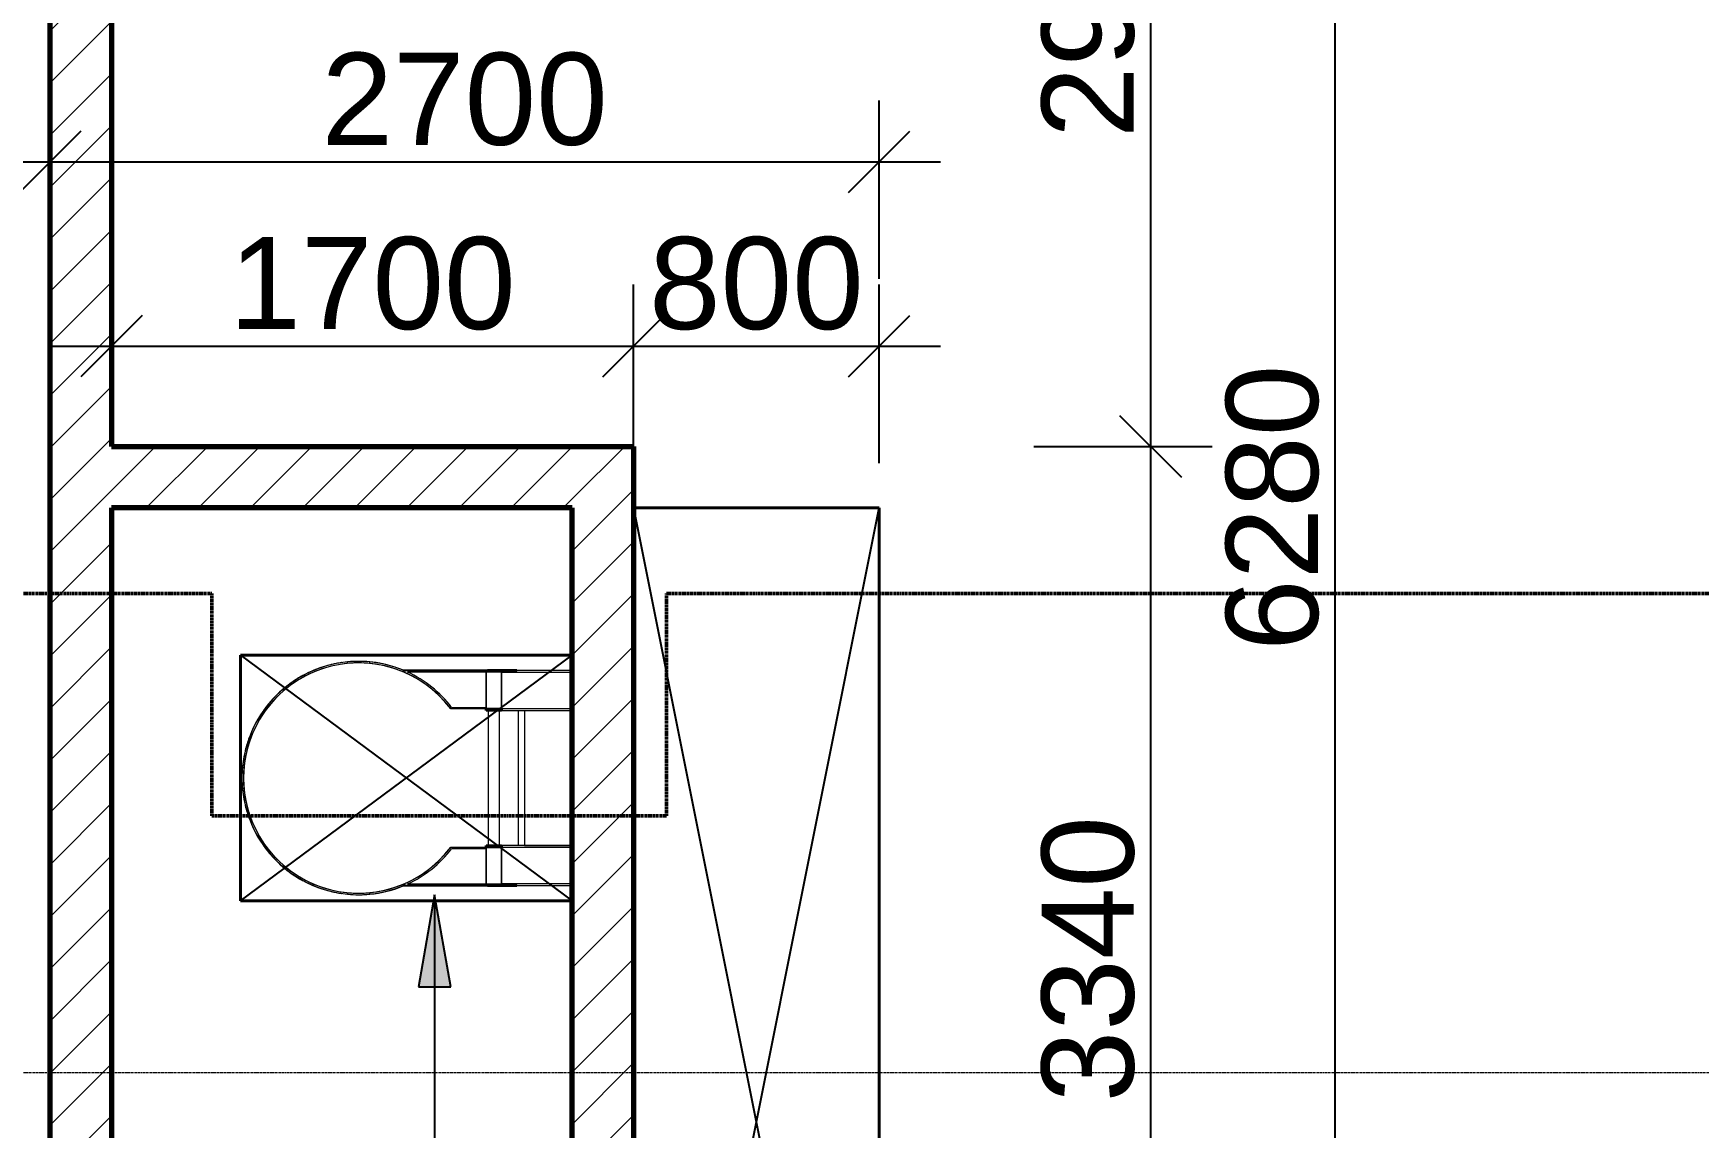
# Model space of a CAD drawing. Header units: millimetres. Extents: x -725999 to -647408, y -21008 to 19019.
# Drawn here: x -670717 to -665294, y 3400 to 6964 of the extents above; entities that cross this region are included whole.
import ezdxf
from ezdxf.xclip import XClip

# ---------------------------------------------------------------- set-up
doc = ezdxf.new("R2010")
doc.units = ezdxf.units.MM
doc.header["$XCLIPFRAME"] = 0
doc.linetypes.add('DPA_Grid _ Level 100', pattern=[10, 5.5, -1.6, 1.3, -1.6])
for name, color, linetype, lineweight in [('_ _ A-DETL-OPENING', 1, 'Continuous', 25), ('A-ANNO-DIMS', 1, 'Continuous', 9), ('A-FLOR-E', 2, 'Continuous', 35), ('A-GENM', 1, 'Continuous', 9), ('A-GENM-IDEN', 3, 'Continuous', 25), ('A-WALL', 5, 'Continuous', 35), ('A-WALL-PATT', 1, 'Continuous', 9), ('G-ANNO-SECL', 3, 'Continuous', 9), ('S-GRID', 251, 'Continuous', 9), ('WALL-E', 2, 'Continuous', 9)]:
    doc.layers.add(name, color=color, linetype=linetype, lineweight=lineweight)
doc.styles.add('Arial_2', font='arial.ttf', dxfattribs={"height": 300})
doc.dimstyles.new('DPA-DIM-3_0_T-T', dxfattribs={"dimscale": 304.8, "dimtxt": 306.07782, "dimasz": 0.656168, "dimexe": 0.656168, "dimexo": 0.0625, "dimgap": 0.164042, "dimtad": 1, "dimdec": 0, "dimzin": 0, "dimdsep": 46, "dimtxsty": 'Arial_2', "dimblk1": 'OBLIQUE', "dimblk2": 'OBLIQUE', "dimsah": 1, "dimcen": 0.09, "dimdle": 0.656168, "dimadec": 8, "dimazin": 0, "dimtfac": 1, "dimtdec": 4, "dimtix": 1, "dimtmove": 0, "dimatfit": 3, "dimfxl": 1.312336, "dimfxlon": 1, "dimtvp": 1, "dimtolj": 1, "dimtzin": 0, "dimarcsym": 2})
pattern_1 = [(45, (0, 0), (-84.852814, 84.852814), [])]

# ---------------------------------------------------------------- blocks, each defined once
blk = doc.blocks.new('DPA_GM-Cage Ladder - H8300 with Protection Ring-8198776-4283-01 ENLARGED LOWER PLATFORM LEVEL - REFLECTED CEILING PLAN - SHEET 4')
at = {"layer": 'A-GENM'}
for p, q in [((90, 1143.4), (89.5, 1148.3)), ((160.5, 1148.3), (160, 1143.4)), ((-253.3, 805.5), (-248.4, 805)), ((498.4, 805), (503.3, 805.5)), ((-248.4, 735), (-253.3, 734.5)), ((503.3, 734.5), (498.4, 735)), ((-227.5, 350.4), (-227.5, 628.1)), ((-225, 305), (-225, 622)), ((-225, 305), (-225, 622)), ((-225, 305), (-225, 622)), ((-225, 305), (-225, 622)), ((-220, 610.7), (-220, 355)), ((-220, 610.7), (-220, 355)), ((-220, 610.7), (-220, 305)), ((-220, 610.7), (-220, 355)), ((470, 355), (470, 610.7)), ((470, 355), (470, 610.7)), ((470, 305), (470, 610.7)), ((470, 355), (470, 610.7)), ((475, 622), (475, 305)), ((475, 622), (475, 305)), ((475, 622), (475, 305)), ((475, 622), (475, 305)), ((477.5, 628.1), (477.5, 350.4)), ((-105, 355.7), (-105, 467.5)), ((-105, 355.7), (-105, 467.5)), ((-105, 355), (-105, 467.5)), ((-105, 355.7), (-105, 467.5)), ((-100, 470), (-100, 355.7)), ((-100, 470), (-100, 355.7)), ((-100, 470), (-100, 355)), ((-100, 470), (-100, 355.7)), ((350, 355.7), (350, 470)), ((350, 355.7), (350, 470)), ((350, 355), (350, 470)), ((350, 355.7), (350, 470)), ((355, 467.5), (355, 355.7)), ((355, 467.5), (355, 355.7)), ((355, 467.5), (355, 355)), ((355, 467.5), (355, 355.7)), ((-225, 350.4), (-227.5, 350.4)), ((-227.5, 350.4), (-227.5, 255)), ((-225, 305), (-225, 355)), ((-225, 305), (-225, 355)), ((-225, 305), (-225, 355)), ((-225, 355), (-100, 355)), ((-225, 305), (-225, 355)), ((-225, 350.1), (-225, 355)), ((-225, 355), (-225, 305)), ((-225, 337.7), (-225, 349.2)), ((-225, 318), (-225, 332)), ((-220, 355), (-101.1, 355)), ((-220, 355), (-101.1, 355)), ((-220, 355), (-101.1, 355)), ((-101.1, 355), (-220, 355)), ((-101.1, 355), (-105, 355)), ((-101.1, 355), (-105, 355)), ((-100, 355), (-105, 355)), ((-101.1, 355), (-105, 355)), ((-100, 355), (-100, 305)), ((-100, 355), (-100, 305)), ((-100, 355), (-100, 305)), ((-100, 355), (-100, 305)), ((-100, 355), (-100, 305)), ((-100, 305), (-100, 355)), ((-95, 355), (-100, 355)), ((-95, 355), (-95, 305)), ((-95, 347.5), (345, 347.5)), ((-95, 347.5), (345, 347.5)), ((-95, 347.5), (345, 347.5)), ((-95, 347.5), (345, 347.5)), ((-95, 347.5), (345, 347.5)), ((-95, 347.5), (345, 347.5)), ((-95, 347.5), (345, 347.5)), ((-95, 347.5), (345, 347.5)), ((-95, 347.5), (345, 347.5)), ((-95, 347.5), (345, 347.5)), ((-95, 347.5), (345, 347.5)), ((-95, 347.5), (345, 347.5)), ((-95, 347.5), (345, 347.5)), ((-95, 347.5), (345, 347.5)), ((-95, 347.5), (345, 347.5)), ((-95, 347.5), (345, 347.5)), ((-95, 347.5), (345, 347.5)), ((-95, 347.5), (345, 347.5)), ((-95, 347.5), (345, 347.5)), ((-95, 347.5), (345, 347.5)), ((-95, 347.5), (345, 347.5)), ((-95, 321.5), (-95, 346.9)), ((-95, 346.9), (-95, 321.5)), ((-95, 321.5), (-95, 346.9)), ((-95, 346.9), (-95, 321.5)), ((-95, 321.5), (-95, 346.9)), ((-95, 346.9), (-95, 321.5)), ((-95, 321.5), (-95, 346.9)), ((-95, 346.9), (-95, 321.5)), ((-95, 321.5), (-95, 346.9)), ((-95, 346.9), (-95, 321.5)), ((-95, 321.5), (-95, 346.9)), ((-95, 346.9), (-95, 321.5)), ((-95, 321.5), (-95, 346.9)), ((-95, 346.9), (-95, 321.5)), ((-95, 321.5), (-95, 346.9)), ((-95, 346.9), (-95, 321.5)), ((-95, 321.5), (-95, 346.9)), ((-95, 346.9), (-95, 321.5)), ((-95, 321.5), (-95, 346.9)), ((-95, 346.9), (-95, 321.5)), ((-95, 321.5), (-95, 346.9)), ((-95, 346.9), (-95, 321.5)), ((-95, 321.5), (-95, 346.9)), ((-95, 346.9), (-95, 321.5)), ((-95, 321.5), (-95, 346.9)), ((-95, 346.9), (-95, 321.5)), ((-95, 321.5), (-95, 346.9)), ((-95, 346.9), (-95, 321.5)), ((-95, 321.5), (-95, 346.9)), ((-95, 346.9), (-95, 321.5)), ((-95, 321.5), (-95, 346.9)), ((-95, 346.9), (-95, 321.5)), ((-95, 321.5), (-95, 346.9)), ((-95, 346.9), (-95, 321.5)), ((-95, 321.5), (-95, 346.9)), ((-95, 346.9), (-95, 321.5)), ((-95, 321.5), (-95, 346.9)), ((-95, 346.9), (-95, 321.5)), ((-95, 321.5), (-95, 346.9)), ((-95, 346.9), (-95, 321.5)), ((-95, 321.5), (-95, 346.9)), ((-95, 346.9), (-95, 321.5)), ((350, 355), (345, 355)), ((345, 305), (345, 355)), ((345, 338.7), (345, 346.9)), ((345, 346.9), (345, 338.7)), ((345, 338.7), (345, 346.9)), ((345, 346.9), (345, 338.7)), ((345, 338.7), (345, 346.9)), ((345, 346.9), (345, 338.7)), ((345, 338.7), (345, 346.9)), ((345, 346.9), (345, 338.7)), ((345, 338.7), (345, 346.9)), ((345, 346.9), (345, 338.7)), ((345, 338.7), (345, 346.9)), ((345, 346.9), (345, 338.7)), ((345, 338.7), (345, 346.9)), ((345, 346.9), (345, 338.7)), ((345, 338.7), (345, 346.9)), ((345, 346.9), (345, 338.7)), ((345, 338.7), (345, 346.9)), ((345, 346.9), (345, 338.7)), ((345, 338.7), (345, 346.9)), ((345, 346.9), (345, 338.7)), ((345, 338.7), (345, 346.9)), ((345, 346.9), (345, 338.7)), ((345, 338.7), (345, 346.9)), ((345, 346.9), (345, 338.7)), ((345, 338.7), (345, 346.9)), ((345, 346.9), (345, 338.7)), ((345, 338.7), (345, 346.9)), ((345, 346.9), (345, 338.7)), ((345, 338.7), (345, 346.9)), ((345, 346.9), (345, 338.7)), ((345, 338.7), (345, 346.9)), ((345, 346.9), (345, 338.7)), ((345, 338.7), (345, 346.9)), ((345, 346.9), (345, 338.7)), ((345, 338.7), (345, 346.9)), ((345, 346.9), (345, 338.7)), ((345, 338.7), (345, 346.9)), ((345, 346.9), (345, 338.7)), ((345, 338.7), (345, 346.9)), ((345, 346.9), (345, 338.7)), ((345, 338.7), (345, 346.9)), ((345, 346.9), (345, 338.7)), ((345, 321.5), (345, 338.6)), ((345, 338.6), (345, 321.5)), ((345, 321.5), (345, 338.6)), ((345, 338.6), (345, 321.5)), ((345, 321.5), (345, 338.6)), ((345, 338.6), (345, 321.5)), ((345, 321.5), (345, 338.6)), ((345, 338.6), (345, 321.5)), ((345, 321.5), (345, 338.6)), ((345, 338.6), (345, 321.5)), ((345, 321.5), (345, 338.6)), ((345, 338.6), (345, 321.5)), ((345, 321.5), (345, 338.6)), ((345, 338.6), (345, 321.5)), ((345, 321.5), (345, 338.6)), ((345, 338.6), (345, 321.5)), ((345, 321.5), (345, 338.6)), ((345, 338.6), (345, 321.5)), ((345, 321.5), (345, 338.6)), ((345, 338.6), (345, 321.5)), ((345, 321.5), (345, 338.6)), ((345, 338.6), (345, 321.5)), ((345, 321.5), (345, 338.6)), ((345, 338.6), (345, 321.5)), ((345, 321.5), (345, 338.6)), ((345, 338.6), (345, 321.5)), ((345, 321.5), (345, 338.6)), ((345, 338.6), (345, 321.5)), ((345, 321.5), (345, 338.6)), ((345, 338.6), (345, 321.5)), ((345, 321.5), (345, 338.6)), ((345, 338.6), (345, 321.5)), ((345, 321.5), (345, 338.6)), ((345, 338.6), (345, 321.5)), ((345, 321.5), (345, 338.6)), ((345, 338.6), (345, 321.5)), ((345, 321.5), (345, 338.6)), ((345, 338.6), (345, 321.5)), ((345, 321.5), (345, 338.6)), ((345, 338.6), (345, 321.5)), ((345, 321.5), (345, 338.6)), ((345, 338.6), (345, 321.5)), ((350, 355), (470, 355)), ((350, 305), (350, 355)), ((355, 355), (350, 355)), ((350, 355), (470, 355)), ((350, 305), (350, 355)), ((355, 355), (350, 355)), ((350, 355), (475, 355)), ((350, 305), (350, 355)), ((355, 355), (350, 355)), ((350, 355), (470, 355)), ((350, 305), (350, 355)), ((355, 355), (350, 355)), ((350, 305), (350, 355)), ((470, 355), (350, 355)), ((350, 355), (350, 305)), ((475, 355), (475, 305)), ((475, 355), (475, 305)), ((475, 355), (475, 305)), ((475, 355), (475, 305)), ((475, 305), (475, 355)), ((475, 355), (475, 350.1)), ((477.5, 350.4), (475, 350.4)), ((475, 349.2), (475, 337.7)), ((475, 332), (475, 318)), ((477.5, 255), (477.5, 350.4)), ((-225, 292), (-225, 309.7)), ((-100, 305), (-225, 305)), ((-220, 305), (-225, 305)), ((-100, 305), (-225, 305)), ((-220, 305), (-225, 305)), ((-100, 305), (-225, 305)), ((-220, 305), (-225, 305)), ((-100, 305), (-225, 305)), ((-220, 305), (-225, 305)), ((-225, 305), (-225, 255)), ((-225, 305), (-100, 305)), ((-225, 255), (-225, 283.4)), ((-220, 305.5), (-220, 255)), ((-220, 255), (-220, 305)), ((-100, 305), (-95, 305)), ((-95, 305), (-100, 305)), ((-100, 305), (-100, 80)), ((-95, 321.2), (-95, 313.1)), ((-95, 321.2), (-95, 313.1)), ((-95, 321.2), (-95, 313.1)), ((-95, 321.2), (-95, 313.1)), ((-95, 321.2), (-95, 313.1)), ((-95, 321.2), (-95, 313.1)), ((-95, 321.2), (-95, 313.1)), ((-95, 321.2), (-95, 313.1)), ((-95, 321.2), (-95, 313.1)), ((-95, 321.2), (-95, 313.1)), ((-95, 321.2), (-95, 313.1)), ((-95, 321.2), (-95, 313.1)), ((-95, 321.2), (-95, 313.1)), ((-95, 321.2), (-95, 313.1)), ((-95, 321.2), (-95, 313.1)), ((-95, 321.2), (-95, 313.1)), ((-95, 321.2), (-95, 313.1)), ((-95, 321.2), (-95, 313.1)), ((-95, 321.2), (-95, 313.1)), ((-95, 321.2), (-95, 313.1)), ((-95, 313.1), (-95, 321.2)), ((-95, 313.1), (-95, 321.2)), ((-95, 313.1), (-95, 321.2)), ((-95, 313.1), (-95, 321.2)), ((-95, 313.1), (-95, 321.2)), ((-95, 313.1), (-95, 321.2)), ((-95, 313.1), (-95, 321.2)), ((-95, 313.1), (-95, 321.2)), ((-95, 313.1), (-95, 321.2)), ((-95, 313.1), (-95, 321.2)), ((-95, 313.1), (-95, 321.2)), ((-95, 313.1), (-95, 321.2)), ((-95, 313.1), (-95, 321.2)), ((-95, 313.1), (-95, 321.2)), ((-95, 313.1), (-95, 321.2)), ((-95, 313.1), (-95, 321.2)), ((-95, 313.1), (-95, 321.2)), ((-95, 313.1), (-95, 321.2)), ((-95, 313.1), (-95, 321.2)), ((-95, 313.1), (-95, 321.2)), ((-95, 313.1), (-95, 321.2)), ((-95, 321.2), (-95, 313.1)), ((345, 312.5), (-95, 312.5)), ((345, 312.5), (-95, 312.5)), ((345, 312.5), (-95, 312.5)), ((345, 312.5), (-95, 312.5)), ((345, 312.5), (-95, 312.5)), ((345, 312.5), (-95, 312.5)), ((345, 312.5), (-95, 312.5)), ((345, 312.5), (-95, 312.5)), ((345, 312.5), (-95, 312.5)), ((345, 312.5), (-95, 312.5)), ((345, 312.5), (-95, 312.5)), ((345, 312.5), (-95, 312.5)), ((345, 312.5), (-95, 312.5)), ((345, 312.5), (-95, 312.5)), ((345, 312.5), (-95, 312.5)), ((345, 312.5), (-95, 312.5)), ((345, 312.5), (-95, 312.5)), ((345, 312.5), (-95, 312.5)), ((345, 312.5), (-95, 312.5)), ((345, 312.5), (-95, 312.5)), ((345, 312.5), (-95, 312.5)), ((-95, 75), (-95, 305)), ((345, 313.1), (345, 321.2)), ((345, 321.2), (345, 313.1)), ((345, 313.1), (345, 321.2)), ((345, 321.2), (345, 313.1)), ((345, 313.1), (345, 321.2)), ((345, 321.2), (345, 313.1)), ((345, 313.1), (345, 321.2)), ((345, 321.2), (345, 313.1)), ((345, 313.1), (345, 321.2)), ((345, 321.2), (345, 313.1)), ((345, 313.1), (345, 321.2)), ((345, 321.2), (345, 313.1)), ((345, 313.1), (345, 321.2)), ((345, 321.2), (345, 313.1)), ((345, 313.1), (345, 321.2)), ((345, 321.2), (345, 313.1)), ((345, 313.1), (345, 321.2)), ((345, 321.2), (345, 313.1)), ((345, 313.1), (345, 321.2)), ((345, 321.2), (345, 313.1)), ((345, 313.1), (345, 321.2)), ((345, 321.2), (345, 313.1)), ((345, 313.1), (345, 321.2)), ((345, 321.2), (345, 313.1)), ((345, 313.1), (345, 321.2)), ((345, 321.2), (345, 313.1)), ((345, 313.1), (345, 321.2)), ((345, 321.2), (345, 313.1)), ((345, 313.1), (345, 321.2)), ((345, 321.2), (345, 313.1)), ((345, 313.1), (345, 321.2)), ((345, 321.2), (345, 313.1)), ((345, 313.1), (345, 321.2)), ((345, 321.2), (345, 313.1)), ((345, 313.1), (345, 321.2)), ((345, 321.2), (345, 313.1)), ((345, 313.1), (345, 321.2)), ((345, 321.2), (345, 313.1)), ((345, 313.1), (345, 321.2)), ((345, 321.2), (345, 313.1)), ((345, 313.1), (345, 321.2)), ((345, 321.2), (345, 313.1)), ((345, 305), (350, 305)), ((350, 305), (345, 305)), ((345, 305), (345, 75)), ((475, 305), (350, 305)), ((475, 305), (350, 305)), ((475, 305), (350, 305)), ((475, 305), (350, 305)), ((350, 305), (475, 305)), ((350, 80), (350, 305)), ((470, 255), (470, 305.5)), ((475, 305), (470, 305)), ((475, 305), (470, 305)), ((475, 305), (470, 305)), ((475, 305), (470, 305)), ((470, 305), (470, 255)), ((475, 309.7), (475, 292)), ((475, 255), (475, 305)), ((475, 283.4), (475, 255)), ((-227.5, 255), (-222.5, 255)), ((-225, 255), (-225, 75)), ((-220, 75), (-220, 255)), ((-95, 75), (-95, 250)), ((-95, 250), (345, 250)), ((-95, 230), (-95, 75)), ((345, 230), (-95, 230)), ((345, 250), (345, 75)), ((345, 230), (345, 75)), ((470, 255), (470, 75)), ((472.5, 255), (477.5, 255)), ((475, 75), (475, 255)), ((-197.5, 75), (-247.5, 75)), ((-147.5, 80), (-147.5, 75)), ((-100, 80), (-147.5, 80)), ((-95, 75), (-147.5, 75)), ((345, 75), (-95, 75)), ((345, 75), (-95, 75)), ((397.5, 75), (345, 75)), ((397.5, 80), (350, 80)), ((397.5, 75), (397.5, 80)), ((497.5, 75), (447.5, 75))]:
    blk.add_line(p, q, dxfattribs=at)
at = {"layer": 'A-GENM', "lineweight": 35}
for p, q in [((-100, 355), (-95, 355)), ((-100, 305), (-100, 355)), ((-95, 355), (-95, 305)), ((345, 355), (350, 355)), ((345, 305), (345, 355)), ((350, 355), (350, 305)), ((-95, 305), (-100, 305)), ((350, 305), (345, 305))]:
    blk.add_line(p, q, dxfattribs=at)
at = {"layer": 'A-GENM'}
for radius, start, end in [(380, 337.0805, 202.9195), (380, 95.3548, 174.6498), (380, 95.3548, 174.6498), (380, 95.3548, 174.6498), (375, 358.5717, 181.4283), (375, 358.5717, 181.4283), (375, 306.8699, 233.1301), (375, 358.5717, 181.4283), (380, 103.6272, 110.3512), (375, 100.2243, 110.378), (380, 95.3547, 100.1756), (375, 79.811, 100.189), (380, 84.6446, 95.3554), (375, 84.6446, 95.3554), (380, 5.3502, 84.6452), (380, 5.3502, 84.6452), (380, 5.3502, 84.6452), (380, 79.8244, 84.6453), (375, 69.622, 79.7757), (380, 69.6488, 76.3728), (375, 120.5805, 124.9928), (380, 114.5289, 120.5268), (380, 59.4732, 65.4711), (375, 55.0072, 59.4195), (380, 135.4239, 141.1046), (375, 130.8256, 135.3611), (380, 125.0413, 130.7023), (380, 49.2977, 54.9587), (375, 44.6389, 49.1744), (380, 38.8954, 44.5761), (380, 145.7475, 151.3256), (375, 141.032, 145.6704), (375, 34.3296, 38.968), (380, 28.6744, 34.2525), (380, 156.0394, 161.5465), (375, 151.2384, 155.948), (375, 24.052, 28.7616), (380, 18.4535, 23.9606), (375, 161.4448, 166.2066), (375, 13.7934, 18.5552), (380, 166.3122, 171.7674), (375, 171.6512, 176.4529), (380, 8.3239, 13.6878), (375, 3.5471, 8.3488), (380, 174.6446, 185.3554), (380, 181.0965, 181.9883), (375, 174.6446, 185.3554), (375, 354.6446, 5.3554), (380, 354.6446, 5.3554), (380, 358.0117, 358.9035), (380, 181.7334, 183.122), (380, 181.7334, 183.122), (380, 181.7334, 183.122), (380, 185.3602, 202.9195), (380, 185.3602, 202.9195), (380, 185.3602, 202.9195), (380, 186.8247, 192.2092), (375, 182.4573, 186.6907), (375, 182.7703, 233.1301), (375, 182.7703, 233.1301), (375, 182.7703, 233.1301), (375, 306.8699, 357.2297), (375, 306.8699, 357.2297), (375, 306.8699, 357.2297), (380, 337.0805, 354.6398), (380, 337.0805, 354.6398), (380, 337.0805, 354.6398), (380, 347.7908, 353.1753), (375, 353.3093, 357.5427), (380, 356.878, 358.2666), (380, 356.878, 358.2666), (380, 356.878, 358.2666), (375, 192.0641, 196.9225), (380, 197.0706, 201.9314), (380, 338.0686, 342.9294), (375, 343.0775, 347.9359), (380, 204.784, 232.7522), (380, 204.784, 232.7522), (380, 204.784, 232.7522), (380, 204.784, 232.7522), (380, 307.2478, 335.216), (380, 307.2478, 335.216), (380, 307.2478, 335.216), (380, 307.2478, 335.216)]:
    blk.add_arc((125, 770), radius, start, end, dxfattribs=at)
blk = doc.blocks.new('DPA_GM-Cage Ladder - H8300 with Protection Ring-8198776-4180-01 LOWER PLATFORM LEVEL - REFLECTED CEILING PLAN')
at = {"layer": 'A-GENM'}
for p, q in [((90, 1143.4), (89.5, 1148.3)), ((160.5, 1148.3), (160, 1143.4)), ((-253.3, 805.5), (-248.4, 805)), ((498.4, 805), (503.3, 805.5)), ((-248.4, 735), (-253.3, 734.5)), ((503.3, 734.5), (498.4, 735)), ((-227.5, 350.4), (-227.5, 628.1)), ((-225, 305), (-225, 622)), ((-225, 305), (-225, 622)), ((-225, 305), (-225, 622)), ((-225, 305), (-225, 622)), ((-222.5, 625.4), (-222.5, 616.4)), ((-220, 610.7), (-220, 355)), ((-220, 610.7), (-220, 355)), ((-220, 610.7), (-220, 305)), ((-220, 610.7), (-220, 355)), ((470, 355), (470, 610.7)), ((470, 355), (470, 610.7)), ((470, 305), (470, 610.7)), ((470, 355), (470, 610.7)), ((472.5, 616.4), (472.5, 625.4)), ((475, 622), (475, 305)), ((475, 622), (475, 305)), ((475, 622), (475, 305)), ((475, 622), (475, 305)), ((477.5, 628.1), (477.5, 350.4)), ((-105, 355), (-105, 467.5)), ((-105, 355), (-105, 467.5)), ((-105, 355), (-105, 467.5)), ((-105, 355), (-105, 467.5)), ((-100, 470), (-100, 357.3)), ((-100, 470), (-100, 357.3)), ((-100, 470), (-100, 355)), ((-100, 470), (-100, 357.3)), ((350, 357.3), (350, 470)), ((350, 357.3), (350, 470)), ((350, 355), (350, 470)), ((350, 357.3), (350, 470)), ((355, 467.5), (355, 357.3)), ((355, 467.5), (355, 357.3)), ((355, 467.5), (355, 355)), ((355, 467.5), (355, 357.3)), ((-227.5, 350.4), (-227.5, 255)), ((-225, 305), (-225, 355)), ((-225, 305), (-225, 355)), ((-225, 305), (-225, 355)), ((-225, 355), (-100, 355)), ((-225, 305), (-225, 355)), ((-225, 355), (-225, 305)), ((-225, 255), (-225, 350.1)), ((-220, 355), (-104, 355)), ((-220, 355), (-104, 355)), ((-220, 355), (-104, 355)), ((-104, 355), (-220, 355)), ((-100, 355), (-105, 355)), ((-100, 355), (-100, 305)), ((-100, 355), (-100, 305)), ((-100, 355), (-100, 305)), ((-100, 355), (-100, 305)), ((-100, 355), (-100, 305)), ((-100, 305), (-100, 355)), ((-100, 355), (-95, 355)), ((-100, 305), (-100, 355)), ((-95, 355), (-95, 305)), ((-95, 355), (-95, 305)), ((-95, 347.5), (345, 347.5)), ((-95, 347.5), (345, 347.5)), ((-95, 347.5), (345, 347.5)), ((-95, 347.5), (345, 347.5)), ((-95, 347.5), (345, 347.5)), ((-95, 347.5), (345, 347.5)), ((-95, 347.5), (345, 347.5)), ((-95, 347.5), (345, 347.5)), ((-95, 347.5), (345, 347.5)), ((-95, 347.5), (345, 347.5)), ((-95, 347.5), (345, 347.5)), ((-95, 347.5), (345, 347.5)), ((-95, 347.5), (345, 347.5)), ((-95, 347.5), (345, 347.5)), ((-95, 347.5), (345, 347.5)), ((-95, 347.5), (345, 347.5)), ((-95, 347.5), (345, 347.5)), ((-95, 347.5), (345, 347.5)), ((-95, 347.5), (345, 347.5)), ((-95, 347.5), (345, 347.5)), ((-95, 347.5), (345, 347.5)), ((345, 305), (345, 355)), ((345, 355), (350, 355)), ((345, 305), (345, 355)), ((350, 355), (470, 355)), ((350, 305), (350, 355)), ((350, 355), (470, 355)), ((350, 305), (350, 355)), ((350, 355), (475, 355)), ((350, 305), (350, 355)), ((355, 355), (350, 355)), ((350, 355), (470, 355)), ((350, 305), (350, 355)), ((350, 305), (350, 355)), ((470, 355), (350, 355)), ((350, 355), (350, 305)), ((350, 355), (350, 305)), ((475, 355), (475, 305)), ((475, 355), (475, 305)), ((475, 355), (475, 305)), ((475, 355), (475, 305)), ((475, 305), (475, 355)), ((475, 350.1), (475, 255)), ((477.5, 255), (477.5, 350.4)), ((-100, 305), (-225, 305)), ((-100, 305), (-225, 305)), ((-100, 305), (-225, 305)), ((-220, 305), (-225, 305)), ((-100, 305), (-225, 305)), ((-225, 305), (-225, 255)), ((-225, 305), (-100, 305)), ((-222.5, 255), (-222.5, 303.5)), ((-220, 305.5), (-220, 255)), ((-220, 255), (-220, 305)), ((-100, 305), (-100, 80)), ((-95, 305), (-100, 305)), ((345, 312.5), (-95, 312.5)), ((-95, 75), (-95, 305)), ((345, 312.5), (-91.8, 312.5)), ((345, 312.5), (-91.8, 312.5)), ((345, 312.5), (-91.8, 312.5)), ((345, 312.5), (-91.8, 312.5)), ((345, 312.5), (-91.8, 312.5)), ((345, 312.5), (-91.8, 312.5)), ((345, 312.5), (-91.8, 312.5)), ((345, 312.5), (-91.8, 312.5)), ((345, 312.5), (-91.8, 312.5)), ((345, 312.5), (-91.8, 312.5)), ((345, 312.5), (-91.8, 312.5)), ((345, 312.5), (-91.8, 312.5)), ((345, 312.5), (-91.8, 312.5)), ((345, 312.5), (-91.8, 312.5)), ((345, 312.5), (-91.8, 312.5)), ((345, 312.5), (-91.8, 312.5)), ((345, 312.5), (-91.8, 312.5)), ((345, 312.5), (-91.8, 312.5)), ((345, 312.5), (-91.8, 312.5)), ((345, 312.5), (-91.8, 312.5)), ((345, 305), (345, 75)), ((350, 305), (345, 305)), ((475, 305), (350, 305)), ((475, 305), (350, 305)), ((475, 305), (350, 305)), ((475, 305), (350, 305)), ((350, 305), (475, 305)), ((350, 80), (350, 305)), ((470, 255), (470, 305.5)), ((475, 305), (470, 305)), ((470, 305), (470, 255)), ((472.5, 303.5), (472.5, 255)), ((475, 255), (475, 305)), ((-225, 255), (-225, 75)), ((-220, 75), (-220, 255)), ((-95, 75), (-95, 250)), ((-95, 250), (345, 250)), ((-95, 230), (-95, 75)), ((345, 230), (-95, 230)), ((345, 250), (345, 75)), ((345, 230), (345, 75)), ((470, 255), (470, 75)), ((475, 75), (475, 255)), ((-197.5, 75), (-247.5, 75)), ((-147.5, 80), (-147.5, 75)), ((-100, 80), (-147.5, 80)), ((-95, 75), (-147.5, 75)), ((345, 75), (-95, 75)), ((345, 75), (-95, 75)), ((397.5, 75), (345, 75)), ((397.5, 80), (350, 80)), ((397.5, 75), (397.5, 80)), ((497.5, 75), (447.5, 75))]:
    blk.add_line(p, q, dxfattribs=at)
for radius, start, end in [(380, 337.0805, 202.9195), (380, 95.3548, 174.6498), (380, 95.3548, 174.6498), (380, 95.3548, 174.6498), (375, 358.5717, 181.4283), (375, 358.5717, 181.4283), (375, 306.8699, 233.1301), (375, 358.5717, 181.4283), (380, 103.6272, 110.3512), (375, 100.2243, 110.378), (380, 95.3547, 100.1756), (375, 79.811, 100.189), (380, 84.6446, 95.3554), (375, 84.6446, 95.3554), (380, 5.3502, 84.6452), (380, 5.3502, 84.6452), (380, 5.3502, 84.6452), (380, 79.8244, 84.6453), (375, 69.622, 79.7757), (380, 69.6488, 76.3728), (375, 120.5805, 124.9928), (380, 114.5289, 120.5268), (380, 59.4732, 65.4711), (375, 55.0072, 59.4195), (380, 135.4239, 140.8779), (375, 130.7728, 135.3611), (380, 125.0413, 130.7023), (380, 49.2977, 54.9587), (375, 44.6389, 49.2272), (380, 39.1221, 44.5761), (380, 145.7475, 151.0535), (375, 140.9646, 145.6704), (375, 34.5526, 39.0354), (380, 28.9465, 34.2525), (380, 156.0394, 161.2291), (375, 151.1557, 155.948), (375, 24.052, 28.8443), (380, 18.7709, 23.9606), (375, 161.3461, 166.2066), (375, 13.7934, 18.6539), (380, 166.7582, 171.4047), (375, 171.5359, 176.4529), (380, 8.5953, 13.2418), (375, 3.5471, 8.4641), (380, 174.6446, 185.3554), (375, 174.6446, 185.3554), (375, 354.6446, 5.3554), (380, 354.6446, 5.3554), (380, 185.3602, 202.9195), (380, 185.3602, 202.9195), (380, 185.3602, 202.9195), (380, 186.8247, 191.7558), (375, 182.4573, 186.6907), (375, 182.7703, 233.1301), (375, 182.7703, 233.1301), (375, 182.7703, 233.1301), (375, 306.8699, 357.2297), (375, 306.8699, 357.2297), (375, 306.8699, 357.2297), (380, 337.0805, 354.6398), (380, 337.0805, 354.6398), (380, 337.0805, 354.6398), (380, 348.2442, 353.1753), (375, 353.3093, 357.5427), (375, 191.9133, 196.9225), (380, 197.0706, 201.9314), (380, 338.0686, 342.9294), (375, 343.0775, 348.0867), (380, 204.784, 232.7522), (380, 204.784, 232.7522), (380, 204.784, 232.7522), (380, 204.784, 232.7522), (380, 307.2478, 335.216), (380, 307.2478, 335.216), (380, 307.2478, 335.216), (380, 307.2478, 335.216)]:
    blk.add_arc((125, 770), radius, start, end, dxfattribs=at)
blk = doc.blocks.new('C-1-PP19-AR-4180-01-B_20250908-040939_EXDOWNLIGHT')
at = {"layer": 'A-GENM', "rotation": 90}
blk.add_blockref('DPA_GM-Cage Ladder - H8300 with Protection Ring-8198776-4180-01 LOWER PLATFORM LEVEL - REFLECTED CEILING PLAN', (75795, 835), dxfattribs=at)
blk = doc.blocks.new('_Oblique')
at = {"color": 0, "linetype": 'ByBlock', "lineweight": -2}
blk.add_line((-0.5, -0.5), (0.5, 0.5), dxfattribs=at)
blk = doc.blocks.new('*D771')
at = {"layer": 'A-ANNO-DIMS', "color": 0, "lineweight": -2, "transparency": 16777216}
for p, q in [((26975.1, 11467.6), (26975.1, 10886.7)), ((29675.1, 10705.7), (29675.1, 11286.7)), ((26775.1, 11086.7), (29875.1, 11086.7))]:
    blk.add_line(p, q, dxfattribs=at)
at = {"layer": 'Defpoints', "color": 0, "transparency": 16777216}
for p in [(26975.1, 11486.7), (29675.1, 11086.7), (29675.1, 10686.7)]:
    blk.add_point(p, dxfattribs=at)
at = {"layer": 'A-ANNO-DIMS', "color": 0, "lineweight": -2, "transparency": 16777216, "xscale": 200, "yscale": 200, "zscale": 200, "rotation": 180}
blk.add_blockref('_Oblique', (26975.1, 11086.7), dxfattribs=at)
at = {"layer": 'A-ANNO-DIMS', "color": 0, "lineweight": -2, "transparency": 16777216, "xscale": 200, "yscale": 200, "zscale": 200}
blk.add_blockref('_Oblique', (29675.1, 11086.7), dxfattribs=at)
at = {"layer": 'A-ANNO-DIMS', "color": 0, "transparency": 16777216, "insert": (28325.1, 11289.8), "char_height": 300, "width": 1107.531, "attachment_point": 5, "style": 'Arial_2'}
blk.add_mtext('\\A1;2700', dxfattribs=at)
blk = doc.blocks.new('*D796')
at = {"layer": 'A-ANNO-DIMS', "color": 0, "lineweight": -2, "transparency": 16777216}
for p, q in [((31159, 13300), (31159, 6620)), ((31540, 13100), (30959, 13100)), ((31540, 6820), (30959, 6820))]:
    blk.add_line(p, q, dxfattribs=at)
at = {"layer": 'Defpoints', "color": 0, "transparency": 16777216}
for p in [(31559, 13100), (31159, 6820), (31559, 6820)]:
    blk.add_point(p, dxfattribs=at)
at = {"layer": 'A-ANNO-DIMS', "color": 0, "lineweight": -2, "transparency": 16777216, "xscale": 200, "yscale": 200, "zscale": 200}
for p, rotation in [((31159, 13100), 90), ((31159, 6820), 270)]:
    blk.add_blockref('_Oblique', p, dxfattribs=dict(at, rotation=rotation))
at = {"layer": 'A-ANNO-DIMS', "color": 0, "transparency": 16777216, "insert": (30955.9, 9960), "char_height": 300, "width": 1107.531, "attachment_point": 5, "rotation": 90, "style": 'Arial_2'}
blk.add_mtext('\\A1;6280', dxfattribs=at)
blk = doc.blocks.new('*D801')
at = {"layer": 'A-ANNO-DIMS', "color": 0, "lineweight": -2, "transparency": 16777216}
for p, q in [((30559, 13300), (30559, 9960)), ((30940, 13100), (30359, 13100)), ((30178.1, 10160), (30759, 10160))]:
    blk.add_line(p, q, dxfattribs=at)
at = {"layer": 'Defpoints', "color": 0, "transparency": 16777216}
for p in [(30959, 13100), (30159, 10160), (30559, 10160)]:
    blk.add_point(p, dxfattribs=at)
at = {"layer": 'A-ANNO-DIMS', "color": 0, "lineweight": -2, "transparency": 16777216, "xscale": 200, "yscale": 200, "zscale": 200}
for p, rotation in [((30559, 13100), 90), ((30559, 10160), 270)]:
    blk.add_blockref('_Oblique', p, dxfattribs=dict(at, rotation=rotation))
at = {"layer": 'A-ANNO-DIMS', "color": 0, "transparency": 16777216, "insert": (30355.9, 11630), "char_height": 300, "width": 1107.531, "attachment_point": 5, "rotation": 90, "style": 'Arial_2'}
blk.add_mtext('\\A1;2940', dxfattribs=at)
blk = doc.blocks.new('*D802')
at = {"layer": 'A-ANNO-DIMS', "color": 0, "lineweight": -2, "transparency": 16777216}
for p, q in [((30559, 10360), (30559, 6620)), ((30178.1, 10160), (30759, 10160)), ((30940, 6820), (30359, 6820))]:
    blk.add_line(p, q, dxfattribs=at)
at = {"layer": 'Defpoints', "color": 0, "transparency": 16777216}
for p in [(30159, 10160), (30559, 6820), (30959, 6820)]:
    blk.add_point(p, dxfattribs=at)
at = {"layer": 'A-ANNO-DIMS', "color": 0, "lineweight": -2, "transparency": 16777216, "xscale": 200, "yscale": 200, "zscale": 200}
for p, rotation in [((30559, 10160), 90), ((30559, 6820), 270)]:
    blk.add_blockref('_Oblique', p, dxfattribs=dict(at, rotation=rotation))
at = {"layer": 'A-ANNO-DIMS', "color": 0, "transparency": 16777216, "insert": (30355.8, 8490), "char_height": 300, "width": 1107.531, "attachment_point": 5, "rotation": 90, "style": 'Arial_2'}
blk.add_mtext('\\A1;3340', dxfattribs=at)
blk = doc.blocks.new('*D815')
at = {"layer": 'A-ANNO-DIMS', "color": 0, "lineweight": -2, "transparency": 16777216}
for p, q in [((27175.1, 10867.6), (27175.1, 10286.7)), ((28875.1, 10105.7), (28875.1, 10686.7)), ((26975.1, 10486.7), (29075.1, 10486.7))]:
    blk.add_line(p, q, dxfattribs=at)
at = {"layer": 'Defpoints', "color": 0, "transparency": 16777216}
for p in [(27175.1, 10886.7), (28875.1, 10486.7), (28875.1, 10086.7)]:
    blk.add_point(p, dxfattribs=at)
at = {"layer": 'A-ANNO-DIMS', "color": 0, "lineweight": -2, "transparency": 16777216, "xscale": 200, "yscale": 200, "zscale": 200, "rotation": 180}
blk.add_blockref('_Oblique', (27175.1, 10486.7), dxfattribs=at)
at = {"layer": 'A-ANNO-DIMS', "color": 0, "lineweight": -2, "transparency": 16777216, "xscale": 200, "yscale": 200, "zscale": 200}
blk.add_blockref('_Oblique', (28875.1, 10486.7), dxfattribs=at)
at = {"layer": 'A-ANNO-DIMS', "color": 0, "transparency": 16777216, "insert": (28025.1, 10689.8), "char_height": 300, "width": 1107.531, "attachment_point": 5, "style": 'Arial_2'}
blk.add_mtext('\\A1;1700', dxfattribs=at)
blk = doc.blocks.new('*D816')
at = {"layer": 'A-ANNO-DIMS', "color": 0, "lineweight": -2, "transparency": 16777216}
for p, q in [((28875.1, 10105.7), (28875.1, 10686.7)), ((29675.1, 10105.7), (29675.1, 10686.7)), ((28675.1, 10486.7), (29875.1, 10486.7))]:
    blk.add_line(p, q, dxfattribs=at)
at = {"layer": 'Defpoints', "color": 0, "transparency": 16777216}
for p in [(29675.1, 10486.7), (28875.1, 10086.7), (29675.1, 10086.7)]:
    blk.add_point(p, dxfattribs=at)
at = {"layer": 'A-ANNO-DIMS', "color": 0, "lineweight": -2, "transparency": 16777216, "xscale": 200, "yscale": 200, "zscale": 200, "rotation": 180}
blk.add_blockref('_Oblique', (28875.1, 10486.7), dxfattribs=at)
at = {"layer": 'A-ANNO-DIMS', "color": 0, "lineweight": -2, "transparency": 16777216, "xscale": 200, "yscale": 200, "zscale": 200}
blk.add_blockref('_Oblique', (29675.1, 10486.7), dxfattribs=at)
at = {"layer": 'A-ANNO-DIMS', "color": 0, "transparency": 16777216, "insert": (29275.1, 10689.8), "char_height": 300, "width": 830.648, "attachment_point": 5, "style": 'Arial_2'}
blk.add_mtext('\\A1;800', dxfattribs=at)
blk = doc.blocks.new('*U744')
at = {"layer": '_ _ A-DETL-OPENING'}
for p, q in [((28875.1, 5960), (28875.1, 9960)), ((28875.1, 9960), (29675.1, 9960)), ((28875.1, 5960), (29675.1, 9960)), ((28875.1, 9960), (29675.1, 5960)), ((29675.1, 9960), (29675.1, 5960)), ((27595.1, 9480), (28675.1, 9480)), ((27595.1, 8680), (27595.1, 9480)), ((27595.1, 8680), (28675.1, 9480)), ((27595.1, 9480), (28675.1, 8680)), ((28675.1, 9480), (28675.1, 8680)), ((28675.1, 8680), (27595.1, 8680))]:
    blk.add_line(p, q, dxfattribs=at)
at = {"layer": 'S-GRID', "linetype": 'DPA_Grid _ Level 100'}
blk.add_line((45315.1, 8120), (-27001, 8120), dxfattribs=at)
at = {"layer": 'A-ANNO-DIMS'}
for base, p1, p2, override, picture, middle in [((30559, 10160), (30959, 13100), (30159, 10160), {"dimpost": '<>', "dimfxl": 3046.900311}, '*D801', (30355.9, 11630)), ((31159, 6820), (31559, 13100), (31559, 6820), {"dimpost": '<>', "dimfxl": 6280.000256}, '*D796', (30955.9, 9960)), ((30559, 6820), (30159, 10160), (30959, 6820), {"dimpost": '<>', "dimfxl": 3434.472303}, '*D802', (30355.8, 8490))]:
    dim = blk.add_linear_dim(base=base, p1=p1, p2=p2, angle=90, dimstyle='DPA-DIM-3_0_T-T', override=override, dxfattribs=at)
    dim.commit()
    dim.dimension.update_dxf_attribs({"geometry": picture, "text_midpoint": middle})
for base, p1, p2, override, picture, middle in [((29675.1, 11086.7), (26975.1, 11486.7), (29675.1, 10686.7), {"dimpost": '<>', "dimfxl": 2816.025573}, '*D771', (28325.1, 11289.8)), ((28875.1, 10486.7), (27175.1, 10886.7), (28875.1, 10086.7), {"dimpost": '<>', "dimfxl": 1878.829428}, '*D815', (28025.1, 10689.8)), ((29675.1, 10486.7), (28875.1, 10086.7), (29675.1, 10086.7), {"dimpost": '<>', "dimfxl": 800}, '*D816', (29275.1, 10689.8))]:
    dim = blk.add_linear_dim(base=base, p1=p1, p2=p2, dimstyle='DPA-DIM-3_0_T-T', override=override, dxfattribs=at)
    dim.commit()
    dim.dimension.update_dxf_attribs({"geometry": picture, "text_midpoint": middle})

msp = doc.modelspace()

# ---------------------------------------------------------------- hatches: boundary and pattern name
at = {"layer": 'A-GENM-IDEN'}
msp.add_hatch(color=256, dxfattribs=at).paths.add_polyline_path([(-669409.9, 4159), (-669462.8, 3859), (-669357, 3859)])
at = {"layer": 'A-WALL-PATT', "lineweight": 9}
h = msp.add_hatch(dxfattribs=at)
h.set_pattern_fill('FP_2', color=256, style=0, pattern_type=2)
h.set_pattern_definition(pattern_1)
h.paths.add_polyline_path([(-670662.4, 1419), (-670462.4, 1419), (-670462.4, 8559), (-670662.4, 8559), (-670662.4, 2424.1)])
h = msp.add_hatch(dxfattribs=at)
h.set_pattern_fill('FP_2', color=256, style=0, pattern_type=2)
h.set_pattern_definition(pattern_1)
h.paths.add_polyline_path([(-668962.4, 5419), (-668962.4, 5619), (-670462.4, 5619), (-670462.4, 5419), (-669687.3, 5419)])
h = msp.add_hatch(dxfattribs=at)
h.set_pattern_fill('FP_2', color=256, style=0, pattern_type=2)
h.set_pattern_definition(pattern_1)
h.paths.add_polyline_path([(-668762.4, 1419), (-668762.4, 5619), (-668962.4, 5619), (-668962.4, 1419)])

# ---------------------------------------------------------------- linework, layer by layer
at = {"layer": 'A-FLOR-E'}
for p, q in [((-667962.4, 5419), (-668762.4, 5419)), ((-668762.4, 5419), (-668762.4, 1419)), ((-668762.4, 5419), (-667962.4, 5419)), ((-668762.4, 1419), (-668762.4, 5419)), ((-667962.4, 1419), (-667962.4, 5419)), ((-667962.4, 5419), (-667962.4, 1419)), ((-670042.4, 4939), (-668962.4, 4939)), ((-670042.4, 4139), (-670042.4, 4939)), ((-668962.4, 4939), (-670042.4, 4939)), ((-670042.4, 4939), (-670042.4, 4139)), ((-668962.4, 4939), (-668962.4, 4139)), ((-668962.4, 4139), (-668962.4, 4939)), ((-668962.4, 4139), (-670042.4, 4139)), ((-670042.4, 4139), (-668962.4, 4139))]:
    msp.add_line(p, q, dxfattribs=at)
at = {"layer": 'A-GENM-IDEN'}
for p, q in [((-669409.9, 4159), (-669462.8, 3859)), ((-669357, 3859), (-669409.9, 4159)), ((-669409.9, 4159), (-669409.9, 2446)), ((-669462.8, 3859), (-669357, 3859))]:
    msp.add_line(p, q, dxfattribs=at)
at = {"layer": 'A-WALL', "color": 7, "lineweight": 70}
for p, q in [((-670662.4, 1419), (-670662.4, 8559)), ((-670462.4, 8559), (-670462.4, 5619)), ((-670462.4, 5619), (-668962.4, 5619)), ((-668962.4, 5619), (-668762.4, 5619)), ((-668762.4, 5619), (-668762.4, 1419)), ((-670462.4, 5419), (-670462.4, 1419)), ((-668962.4, 5419), (-670462.4, 5419)), ((-668962.4, 1419), (-668962.4, 5419))]:
    msp.add_line(p, q, dxfattribs=at)
at = {"layer": 'G-ANNO-SECL', "linetype": 'DPA_Grid _ Level 100', "lineweight": 50}
for p, q in [((-724187.9, 5139.9), (-670136, 5139.9)), ((-670136, 5139.9), (-670136, 4416.2)), ((-668655.2, 5139.9), (-658834.5, 5139.9)), ((-668655.2, 4416.2), (-668655.2, 5139.9)), ((-670136, 4416.2), (-668655.2, 4416.2))]:
    msp.add_line(p, q, dxfattribs=at)
at = {"layer": 'WALL-E'}
for p, q in [((-668762.4, 5419), (-668762.4, 1419)), ((-668762.4, 1419), (-668762.4, 5419)), ((-667962.4, 5419), (-667962.4, 1419)), ((-667962.4, 1419), (-667962.4, 5419)), ((-668962.4, 4939), (-668962.4, 4139)), ((-668962.4, 4889), (-668962.4, 4939)), ((-668962.4, 4194), (-668962.4, 4884)), ((-668962.4, 4139), (-668962.4, 4189))]:
    msp.add_line(p, q, dxfattribs=at)

# ---------------------------------------------------------------- block references
msp.add_blockref('*U744', (-697637.4, -4541))
ref = msp.add_blockref('C-1-PP19-AR-4180-01-B_20250908-040939_EXDOWNLIGHT', (-744682.4, 3579))
XClip(ref).set_block_clipping_path([(22516.8245944298, -23611.999870506), (95859.307995774, 7199.9972603895)])
at = {"layer": 'A-GENM', "rotation": 90}
msp.add_blockref('DPA_GM-Cage Ladder - H8300 with Protection Ring-8198776-4283-01 ENLARGED LOWER PLATFORM LEVEL - REFLECTED CEILING PLAN - SHEET 4', (-668887.4, 4414), dxfattribs=at)

doc.saveas('drawing.dxf')
